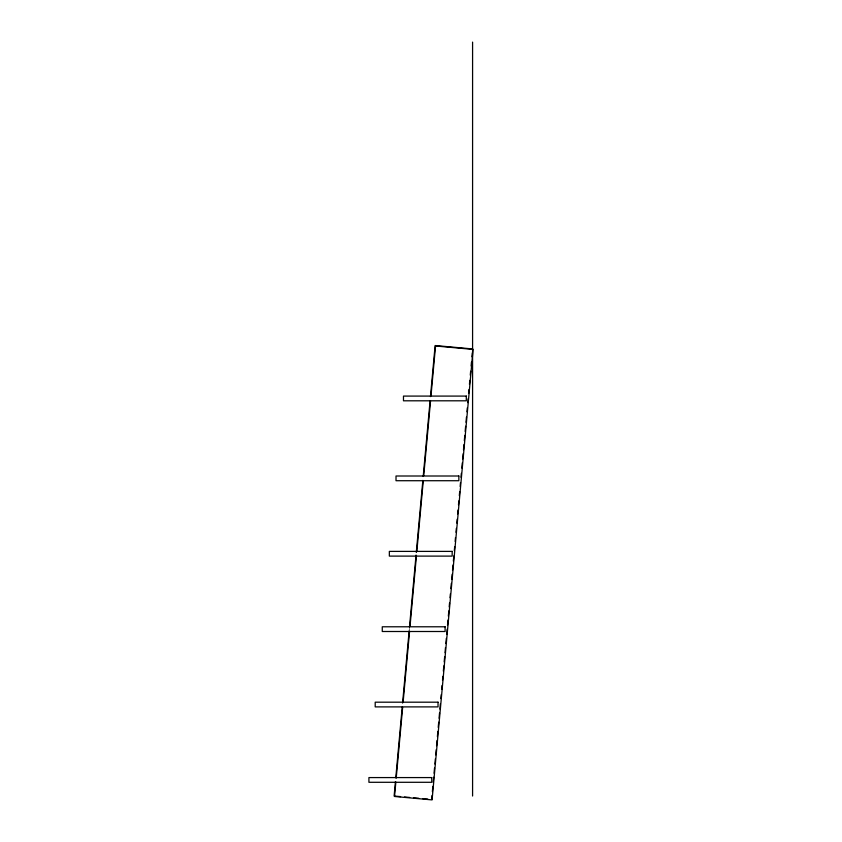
<?xml version="1.0" encoding="UTF-8"?>
<svg xmlns="http://www.w3.org/2000/svg" width="842" height="842" viewBox="0 0 842 842"><rect width="100%" height="100%" fill="white"/><g stroke="black" fill="none" stroke-linecap="round" stroke-linejoin="round"><path stroke-width="0.63" stroke-dasharray="4.21 3.16" d="M409.138 631.026L409.38 628.406"/><path stroke-width="1.26" d="M395.435 781.629L394.13 796.027L400.603 796.616M395.793 777.692L402.234 706.975M402.592 703.049L409.138 631.026M409.496 627.09L416.053 555.067M416.295 552.447L422.852 480.424M423.21 476.488L430.115 400.539M430.472 396.603L435.125 345.536L472.667 348.946M395.845 782.081L394.54 796.479L432.083 799.9L473.078 349.398L435.535 345.988L431.009 395.751M396.203 778.145L402.644 707.427M403.118 702.196L409.559 631.479M410.033 626.237L416.464 555.52M416.822 551.594L423.263 480.877M423.737 475.635L430.536 400.992M431.672 799.447L432.02 795.522M432.378 791.585L432.862 786.354M433.22 782.418L433.693 777.187M434.051 773.251L434.525 768.02M434.882 764.083L435.367 758.852M435.724 754.916L436.198 749.685M436.556 745.749L437.03 740.518M437.387 736.582L437.861 731.351M438.219 727.425L438.703 722.183M439.061 718.258L439.535 713.016M439.892 709.09L440.366 703.849M440.84 698.607L441.197 694.682M441.682 689.44L442.039 685.514M442.513 680.273L442.871 676.347M443.345 671.106L443.829 665.864M444.176 661.938L444.66 656.707M445.018 652.771L445.492 647.54M445.85 643.604L446.323 638.373M446.681 634.436L447.165 629.206M447.523 625.269L447.997 620.038M448.354 616.102L448.828 610.871M449.186 606.935L449.544 603.009M450.017 597.767L450.375 593.842M450.859 588.6L451.333 583.369M451.691 579.433L452.165 574.202M452.522 570.266L452.996 565.035M453.354 561.098L453.838 555.867M454.312 550.626L454.669 546.7M455.143 541.459L455.501 537.533M455.985 532.291L456.343 528.366M456.817 523.124L457.174 519.198M457.648 513.957L458.006 510.031M458.48 504.79L458.837 500.864M459.322 495.622L459.679 491.696M460.153 486.455L460.511 482.529M460.984 477.288L461.342 473.362M461.816 468.12L462.3 462.879M462.658 458.953L463.132 453.722M463.489 449.786L463.963 444.555M464.321 440.619L464.795 435.388M465.152 431.451L465.637 426.22M465.994 422.284L466.468 417.053M466.942 411.812L467.299 407.886M467.784 402.644L468.141 398.719M468.615 393.477L468.973 389.551M469.447 384.31L469.804 380.384M470.278 375.143L470.636 371.217M471.12 365.975L471.478 362.049M471.952 356.808L472.309 352.882M404.486 796.974L409.665 797.448M413.548 797.795L418.727 798.269M422.61 798.626L427.789 799.09M472.583 42.1L472.583 796.027M466.3 396.087L403.476 396.087L403.476 400.803L466.3 400.803L466.3 396.087M458.848 476.004L396.014 476.004L396.014 480.719L458.848 480.719L458.848 476.004M452.165 551.394L389.341 551.394L389.341 556.109L452.165 556.109L452.165 551.394M445.102 626.785L382.268 626.785L382.268 631.5L445.102 631.5L445.102 626.785M438.029 702.186L375.206 702.186L375.206 706.891L438.029 706.891L438.029 702.186M431.746 777.576L368.922 777.576L368.922 782.292L431.746 782.292L431.746 777.576"/></g></svg>
